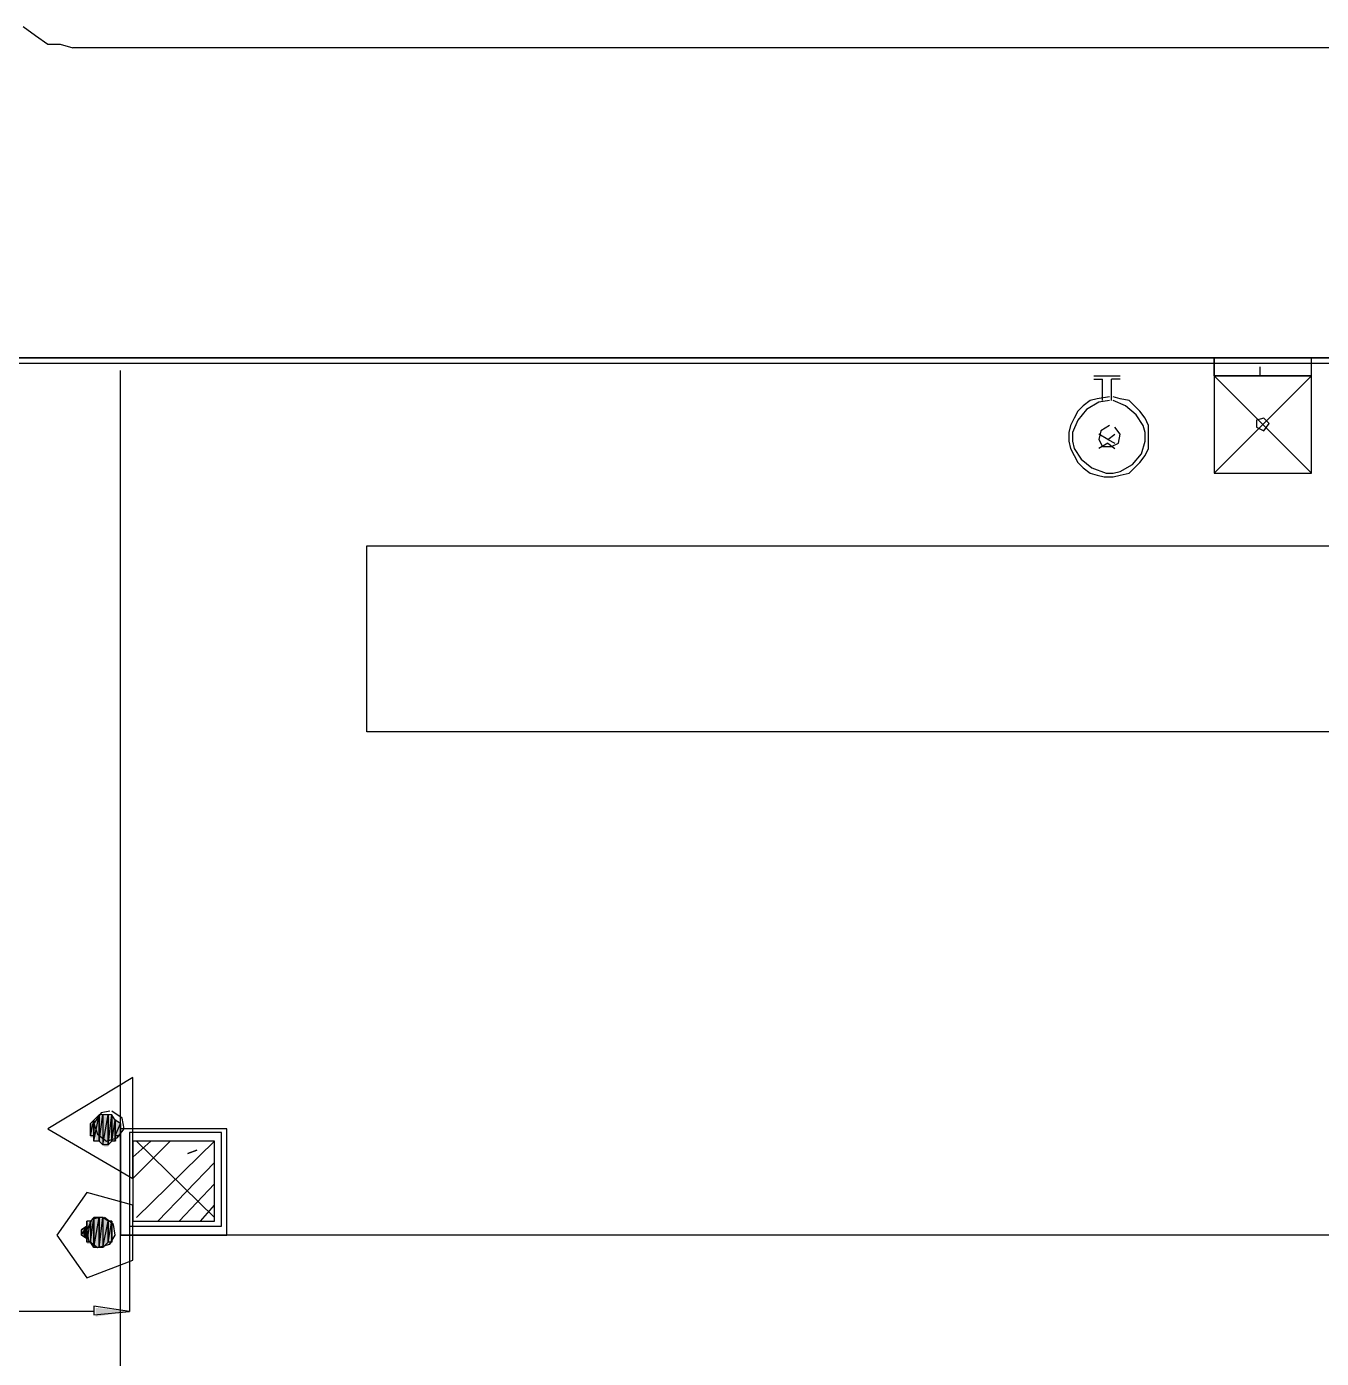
# Model space of a CAD drawing. Header units: millimetres. Extents: x 5 to 415, y 48 to 251.
# Drawn here: x 63.75 to 76.63, y 210.65 to 223.91 of the extents above; entities that cross this region are included whole.
import ezdxf

# ---------------------------------------------------------------- set-up
doc = ezdxf.new("R2010")
doc.units = ezdxf.units.MM
doc.layers.add('H', color=7, linetype='Continuous')
doc.layers.add('P', color=7, linetype='Continuous')

msp = doc.modelspace()

# ---------------------------------------------------------------- hatches: boundary and pattern name
at = {"layer": 'H', "linetype": 'Continuous'}
for points in [[(64.382, 212.848), (64.382, 212.972), (64.435, 213.025), (64.435, 212.848), (64.382, 212.848)], [(64.435, 212.813), (64.435, 213.025), (64.47, 213.06), (64.47, 212.813), (64.435, 212.813)], [(64.47, 212.813), (64.47, 213.06), (64.523, 213.06), (64.523, 212.76), (64.47, 212.813)], [(64.523, 212.76), (64.523, 213.06), (64.558, 213.06), (64.558, 212.76), (64.523, 212.76)], [(64.558, 212.76), (64.558, 213.06), (64.594, 213.06), (64.594, 212.813), (64.558, 212.76)], [(64.594, 212.813), (64.594, 213.06), (64.647, 213.025), (64.647, 212.813), (64.594, 212.813)], [(64.647, 212.848), (64.647, 213.025), (64.682, 212.972), (64.682, 212.848), (64.647, 212.848)], [(64.347, 211.843), (64.311, 211.878), (64.311, 211.914), (64.347, 211.967), (64.347, 211.843)], [(64.347, 211.79), (64.347, 212.002), (64.382, 212.002), (64.382, 211.79), (64.347, 211.79)], [(64.435, 211.755), (64.382, 211.79), (64.382, 212.002), (64.435, 212.055), (64.435, 211.755)], [(64.435, 211.755), (64.435, 212.055), (64.47, 212.055), (64.47, 211.755), (64.435, 211.755)], [(64.47, 211.755), (64.47, 212.055), (64.523, 212.055), (64.523, 211.755), (64.47, 211.755)], [(64.523, 211.755), (64.523, 212.055), (64.558, 212.002), (64.558, 211.79), (64.523, 211.755)], [(64.558, 211.79), (64.558, 212.002), (64.594, 212.002), (64.594, 211.79), (64.558, 211.79)], [(64.435, 211.067), (64.435, 211.155), (64.77, 211.12), (64.435, 211.067)]]:
    msp.add_hatch(color=256, dxfattribs=at).paths.add_polyline_path(points)

# ---------------------------------------------------------------- linework, layer by layer
at = {"layer": 'P'}
for points in [[(63.712, 223.908), (63.835, 223.82)], [(63.835, 223.82), (63.959, 223.732)], [(63.959, 223.732), (64.082, 223.732)], [(64.082, 223.732), (64.206, 223.696)], [(92.569, 223.696), (64.206, 223.696)], [(29.704, 220.61), (308.134, 220.61)], [(91.934, 220.61), (57.221, 220.61)], [(76.535, 220.61), (75.565, 220.61)], [(75.565, 220.61), (75.565, 220.433)], [(75.565, 220.433), (75.565, 220.61)], [(76.535, 220.433), (76.535, 220.61)], [(61.93, 220.557), (91.934, 220.557)], [(64.682, 139.241), (64.682, 220.486)], [(76.024, 220.433), (76.024, 220.521)], [(76.024, 220.433), (76.024, 220.521)], [(76.024, 220.433), (76.024, 220.521)], [(74.366, 220.433), (74.63, 220.433)], [(74.366, 220.398), (74.454, 220.398)], [(74.454, 220.186), (74.454, 220.398)], [(74.542, 220.186), (74.542, 220.398)], [(74.63, 220.398), (74.542, 220.398)], [(76.535, 220.433), (75.565, 220.433)], [(75.565, 220.433), (75.565, 219.463)], [(76.535, 220.433), (75.565, 220.433)], [(75.565, 220.433), (75.565, 219.463)], [(75.565, 219.463), (76.535, 220.433)], [(75.565, 220.433), (76.535, 219.463)], [(75.565, 220.433), (76.535, 220.433)], [(76.535, 219.463), (76.535, 220.433)], [(76.535, 219.463), (76.535, 220.433)], [(74.33, 220.186), (74.26, 220.133)], [(74.401, 220.204), (74.33, 220.186)], [(74.524, 220.222), (74.401, 220.204)], [(74.524, 220.186), (74.418, 220.169)], [(74.63, 220.204), (74.56, 220.222)], [(74.683, 220.133), (74.56, 220.186)], [(74.718, 220.186), (74.63, 220.204)], [(74.771, 220.133), (74.718, 220.186)], [(74.207, 220.08), (74.172, 220.01)], [(74.26, 220.133), (74.207, 220.08)], [(74.295, 220.098), (74.207, 219.992)], [(74.418, 220.169), (74.295, 220.098)], [(74.789, 220.045), (74.683, 220.133)], [(74.824, 220.08), (74.771, 220.133)], [(74.859, 219.939), (74.789, 220.045)], [(74.877, 220.01), (74.824, 220.08)], [(74.136, 219.939), (74.119, 219.869)], [(74.172, 220.01), (74.136, 219.939)], [(74.207, 219.992), (74.154, 219.869)], [(74.524, 219.939), (74.436, 219.886)], [(74.63, 219.851), (74.577, 219.922)], [(74.877, 219.869), (74.859, 219.939)], [(74.912, 219.939), (74.877, 220.01)], [(74.912, 219.869), (74.912, 219.939)], [(76.059, 220.01), (75.988, 219.992)], [(75.988, 219.992), (75.988, 219.922)], [(75.988, 219.922), (76.059, 219.886)], [(76.112, 219.957), (76.059, 220.01)], [(76.059, 219.886), (76.112, 219.957)], [(74.119, 219.869), (74.119, 219.781)], [(74.119, 219.781), (74.136, 219.71)], [(74.154, 219.869), (74.154, 219.781)], [(74.154, 219.781), (74.172, 219.71)], [(74.436, 219.886), (74.418, 219.798)], [(74.507, 219.798), (74.418, 219.851)], [(74.418, 219.798), (74.454, 219.728)], [(74.507, 219.798), (74.577, 219.851)], [(74.507, 219.798), (74.577, 219.851)], [(74.507, 219.798), (74.577, 219.763)], [(74.613, 219.763), (74.63, 219.851)], [(74.842, 219.657), (74.877, 219.781)], [(74.877, 219.781), (74.877, 219.869)], [(74.912, 219.781), (74.912, 219.869)], [(74.912, 219.71), (74.912, 219.781)], [(74.136, 219.71), (74.172, 219.639)], [(74.172, 219.71), (74.242, 219.604)], [(74.507, 219.763), (74.418, 219.71)], [(74.454, 219.728), (74.542, 219.728)], [(74.507, 219.763), (74.577, 219.71)], [(74.542, 219.728), (74.613, 219.763)], [(74.754, 219.551), (74.842, 219.657)], [(74.877, 219.639), (74.912, 219.71)], [(74.172, 219.639), (74.207, 219.569)], [(74.207, 219.569), (74.26, 219.516)], [(74.242, 219.604), (74.348, 219.516)], [(74.26, 219.516), (74.33, 219.463)], [(74.348, 219.516), (74.489, 219.463)], [(74.63, 219.481), (74.754, 219.551)], [(74.718, 219.463), (74.771, 219.516)], [(74.771, 219.516), (74.824, 219.569)], [(74.824, 219.569), (74.877, 219.639)], [(74.33, 219.463), (74.401, 219.445)], [(74.401, 219.445), (74.471, 219.428)], [(74.471, 219.428), (74.56, 219.428)], [(74.489, 219.463), (74.56, 219.463)], [(74.56, 219.463), (74.63, 219.481)], [(74.56, 219.428), (74.63, 219.445)], [(74.63, 219.445), (74.718, 219.463)], [(75.565, 219.463), (76.535, 219.463)], [(75.565, 219.463), (76.535, 219.463)], [(67.134, 218.74), (77.505, 218.74)], [(67.134, 216.888), (67.134, 218.74)], [(67.134, 218.74), (77.505, 218.74)], [(67.134, 216.888), (67.134, 218.74)], [(77.505, 216.888), (67.134, 216.888)], [(77.505, 216.888), (67.134, 216.888)], [(64.805, 213.448), (63.959, 212.937)], [(64.805, 212.443), (64.805, 213.448)], [(64.382, 212.866), (64.417, 213.025)], [(64.417, 213.025), (64.382, 212.99)], [(64.382, 212.866), (64.417, 213.025)], [(64.488, 213.095), (64.417, 212.99)], [(64.417, 212.813), (64.47, 213.078)], [(64.47, 213.078), (64.417, 213.025)], [(64.417, 212.813), (64.47, 213.078)], [(64.417, 213.025), (64.417, 212.866)], [(64.417, 213.025), (64.417, 212.866)], [(64.417, 212.813), (64.417, 213.025)], [(64.417, 212.866), (64.417, 213.025)], [(64.417, 213.025), (64.417, 213.025)], [(64.417, 213.025), (64.417, 212.866)], [(64.417, 213.025), (64.417, 212.813)], [(64.47, 213.078), (64.47, 212.813)], [(64.47, 213.078), (64.47, 212.813)], [(64.47, 212.813), (64.47, 213.078)], [(64.47, 213.078), (64.47, 213.078)], [(64.47, 212.813), (64.47, 213.078)], [(64.47, 213.078), (64.47, 213.078)], [(64.47, 213.078), (64.47, 212.813)], [(64.47, 213.078), (64.47, 212.813)], [(64.47, 212.813), (64.505, 213.078)], [(64.505, 213.078), (64.47, 213.078)], [(64.47, 212.813), (64.505, 213.078)], [(64.576, 213.113), (64.488, 213.095)], [(64.505, 213.078), (64.505, 212.778)], [(64.505, 213.078), (64.505, 212.778)], [(64.505, 212.778), (64.558, 213.078)], [(64.558, 213.078), (64.505, 213.078)], [(64.505, 212.778), (64.558, 213.078)], [(64.558, 213.078), (64.558, 212.778)], [(64.558, 213.078), (64.558, 212.778)], [(64.558, 212.778), (64.558, 213.078)], [(64.558, 213.078), (64.558, 213.078)], [(64.558, 212.778), (64.558, 213.078)], [(64.558, 213.078), (64.558, 213.078)], [(64.558, 213.078), (64.558, 212.778)], [(64.558, 213.078), (64.558, 212.778)], [(64.558, 212.778), (64.594, 213.078)], [(64.594, 213.078), (64.558, 213.078)], [(64.558, 212.778), (64.594, 213.078)], [(64.699, 213.043), (64.594, 213.113)], [(64.594, 213.078), (64.594, 212.813)], [(64.594, 213.078), (64.594, 212.813)], [(64.594, 212.813), (64.594, 213.078)], [(64.594, 213.078), (64.594, 213.078)], [(64.594, 212.813), (64.594, 213.078)], [(64.594, 213.078), (64.594, 213.078)], [(64.594, 213.078), (64.594, 212.813)], [(64.594, 213.078), (64.594, 212.813)], [(64.629, 213.025), (64.594, 213.078)], [(64.594, 212.813), (64.629, 213.025)], [(64.594, 212.813), (64.629, 213.025)], [(64.629, 213.025), (64.629, 212.813)], [(64.629, 213.025), (64.629, 212.813)], [(64.629, 212.866), (64.629, 213.025)], [(64.629, 212.813), (64.629, 213.025)], [(64.629, 213.025), (64.629, 213.025)], [(64.629, 213.025), (64.629, 212.813)], [(64.629, 213.025), (64.629, 212.866)], [(64.682, 212.99), (64.629, 213.025)], [(64.717, 212.937), (64.699, 213.043)], [(63.959, 212.937), (64.805, 212.443)], [(64.382, 212.99), (64.382, 212.901)], [(64.382, 212.901), (64.382, 212.99)], [(64.382, 212.99), (64.382, 212.901)], [(64.382, 212.937), (64.382, 212.99)], [(64.382, 212.99), (64.382, 212.901)], [(64.382, 212.901), (64.382, 212.99)], [(64.382, 212.99), (64.382, 212.99)], [(64.382, 212.901), (64.382, 212.99)], [(64.382, 212.99), (64.382, 212.866)], [(64.382, 212.99), (64.382, 212.866)], [(64.382, 212.901), (64.382, 212.937)], [(64.382, 212.866), (64.382, 212.901)], [(64.417, 212.99), (64.453, 212.884)], [(64.453, 212.884), (64.541, 212.813)], [(64.629, 212.866), (64.682, 212.99)], [(64.629, 212.866), (64.682, 212.99)], [(64.647, 212.848), (64.717, 212.937)], [(64.682, 212.99), (64.682, 212.866)], [(64.682, 212.99), (64.682, 212.866)], [(64.682, 212.901), (64.682, 212.99)], [(64.682, 212.866), (64.682, 212.99)], [(64.682, 212.99), (64.682, 212.99)], [(64.682, 212.99), (64.682, 212.866)], [(64.682, 212.937), (64.682, 212.99)], [(64.682, 212.99), (64.682, 212.937)], [(64.682, 212.937), (64.682, 211.878)], [(65.74, 212.937), (64.682, 212.937)], [(64.682, 212.937), (64.682, 212.901)], [(64.682, 212.901), (64.682, 212.937)], [(64.682, 212.866), (64.682, 212.901)], [(64.77, 212.901), (64.77, 211.967)], [(65.687, 212.901), (64.77, 212.901)], [(65.687, 211.967), (65.687, 212.901)], [(65.74, 211.878), (65.74, 212.937)], [(64.417, 212.866), (64.382, 212.866)], [(64.417, 212.866), (64.417, 212.813)], [(64.47, 212.813), (64.417, 212.813)], [(64.505, 212.778), (64.47, 212.813)], [(64.558, 212.778), (64.505, 212.778)], [(64.541, 212.813), (64.647, 212.848)], [(64.594, 212.813), (64.558, 212.778)], [(64.629, 212.813), (64.594, 212.813)], [(64.629, 212.813), (64.629, 212.866)], [(64.682, 212.866), (64.629, 212.866)], [(64.805, 212.654), (64.982, 212.813)], [(64.805, 212.443), (65.176, 212.813)], [(64.805, 212.813), (64.805, 212.019)], [(65.617, 212.813), (64.805, 212.813)], [(65.617, 212.055), (64.841, 212.813)], [(64.841, 212.055), (65.617, 212.813)], [(65.617, 212.019), (65.617, 212.813)], [(65.44, 212.725), (65.352, 212.69)], [(65.352, 212.69), (65.44, 212.725)], [(65.052, 212.019), (65.617, 212.602)], [(65.264, 212.019), (65.617, 212.39)], [(64.347, 212.302), (64.047, 211.878)], [(64.805, 212.178), (64.347, 212.302)], [(64.805, 211.631), (64.805, 212.178)], [(65.476, 212.019), (65.617, 212.178)], [(64.294, 211.931), (64.347, 211.967)], [(64.347, 211.967), (64.294, 211.931)], [(64.294, 211.878), (64.347, 211.967)], [(64.4, 212.037), (64.347, 211.931)], [(64.347, 211.843), (64.347, 212.019)], [(64.347, 212.019), (64.347, 211.967)], [(64.347, 211.843), (64.347, 212.019)], [(64.347, 212.019), (64.347, 211.808)], [(64.347, 212.019), (64.347, 211.808)], [(64.347, 211.808), (64.347, 212.019)], [(64.347, 212.019), (64.347, 212.019)], [(64.347, 211.808), (64.347, 212.019)], [(64.347, 212.019), (64.347, 212.019)], [(64.347, 212.019), (64.347, 211.808)], [(64.347, 212.019), (64.347, 211.808)], [(64.347, 211.808), (64.382, 212.019)], [(64.382, 212.019), (64.347, 212.019)], [(64.347, 211.808), (64.382, 212.019)], [(64.347, 211.967), (64.347, 211.843)], [(64.347, 211.967), (64.347, 211.843)], [(64.382, 211.808), (64.417, 212.055)], [(64.417, 212.055), (64.382, 212.019)], [(64.382, 211.808), (64.417, 212.055)], [(64.382, 212.019), (64.382, 211.808)], [(64.382, 212.019), (64.382, 211.808)], [(64.488, 212.055), (64.4, 212.037)], [(64.417, 212.055), (64.417, 211.755)], [(64.417, 212.055), (64.417, 211.755)], [(64.417, 211.755), (64.417, 212.055)], [(64.417, 212.055), (64.417, 212.055)], [(64.417, 211.755), (64.417, 212.055)], [(64.417, 212.055), (64.417, 212.055)], [(64.417, 212.055), (64.417, 211.755)], [(64.417, 212.055), (64.417, 211.755)], [(64.417, 211.755), (64.47, 212.055)], [(64.47, 212.055), (64.417, 212.055)], [(64.417, 211.755), (64.47, 212.055)], [(64.47, 212.055), (64.47, 211.755)], [(64.47, 212.055), (64.47, 211.755)], [(64.47, 211.755), (64.47, 212.055)], [(64.47, 212.055), (64.47, 212.055)], [(64.47, 211.755), (64.47, 212.055)], [(64.47, 212.055), (64.47, 212.055)], [(64.47, 212.055), (64.47, 211.755)], [(64.47, 212.055), (64.47, 211.755)], [(64.47, 211.755), (64.505, 212.055)], [(64.505, 212.055), (64.47, 212.055)], [(64.47, 211.755), (64.505, 212.055)], [(64.505, 212.055), (64.505, 211.755)], [(64.505, 212.055), (64.505, 211.755)], [(64.558, 212.019), (64.505, 212.055)], [(64.505, 211.755), (64.558, 212.019)], [(64.505, 211.755), (64.558, 212.019)], [(64.611, 211.984), (64.523, 212.055)], [(64.558, 212.019), (64.558, 211.808)], [(64.558, 212.019), (64.558, 211.808)], [(64.558, 211.808), (64.558, 212.019)], [(64.558, 212.019), (64.558, 212.019)], [(64.558, 211.808), (64.558, 212.019)], [(64.558, 212.019), (64.558, 212.019)], [(64.558, 212.019), (64.558, 211.808)], [(64.558, 212.019), (64.558, 211.808)], [(64.558, 211.808), (64.594, 212.019)], [(64.594, 212.019), (64.558, 212.019)], [(64.558, 211.808), (64.594, 212.019)], [(64.594, 212.019), (64.594, 211.808)], [(64.594, 212.019), (64.594, 211.808)], [(64.594, 211.967), (64.594, 212.019)], [(64.594, 211.808), (64.594, 211.967)], [(64.594, 211.808), (64.594, 211.967)], [(64.594, 211.967), (64.594, 211.843)], [(64.594, 211.967), (64.594, 211.843)], [(64.594, 211.931), (64.594, 211.967)], [(64.629, 211.878), (64.611, 211.984)], [(64.77, 211.967), (65.687, 211.967)], [(64.77, 211.967), (64.77, 211.12)], [(64.805, 212.019), (65.617, 212.019)], [(64.047, 211.878), (64.347, 211.455)], [(64.294, 211.878), (64.294, 211.931)], [(64.294, 211.931), (64.294, 211.878)], [(64.294, 211.931), (64.294, 211.878)], [(64.294, 211.878), (64.294, 211.931)], [(64.347, 211.843), (64.294, 211.878)], [(64.347, 211.931), (64.364, 211.825)], [(64.347, 211.808), (64.347, 211.843)], [(64.364, 211.825), (64.453, 211.755)], [(64.576, 211.79), (64.629, 211.878)], [(64.594, 211.843), (64.594, 211.931)], [(64.594, 211.843), (64.594, 211.931)], [(64.594, 211.931), (64.594, 211.878)], [(64.594, 211.931), (64.594, 211.931)], [(64.594, 211.931), (64.594, 211.931)], [(64.594, 211.878), (64.594, 211.931)], [(64.594, 211.931), (64.594, 211.878)], [(64.594, 211.878), (64.594, 211.843)], [(64.594, 211.843), (64.594, 211.808)], [(64.682, 211.878), (65.74, 211.878)], [(112.677, 211.878), (64.682, 211.878)], [(64.382, 211.808), (64.347, 211.808)], [(64.417, 211.755), (64.382, 211.808)], [(64.47, 211.755), (64.417, 211.755)], [(64.453, 211.755), (64.576, 211.79)], [(64.505, 211.755), (64.47, 211.755)], [(64.558, 211.808), (64.505, 211.755)], [(64.594, 211.808), (64.558, 211.808)], [(64.347, 211.455), (64.805, 211.631)], [(64.417, 211.173), (64.417, 211.085)], [(64.77, 211.12), (64.417, 211.173)], [(64.417, 211.12), (62.23, 211.12)], [(64.417, 211.085), (64.77, 211.12)]]:
    msp.add_lwpolyline(points, dxfattribs=at)

doc.saveas('drawing.dxf')
